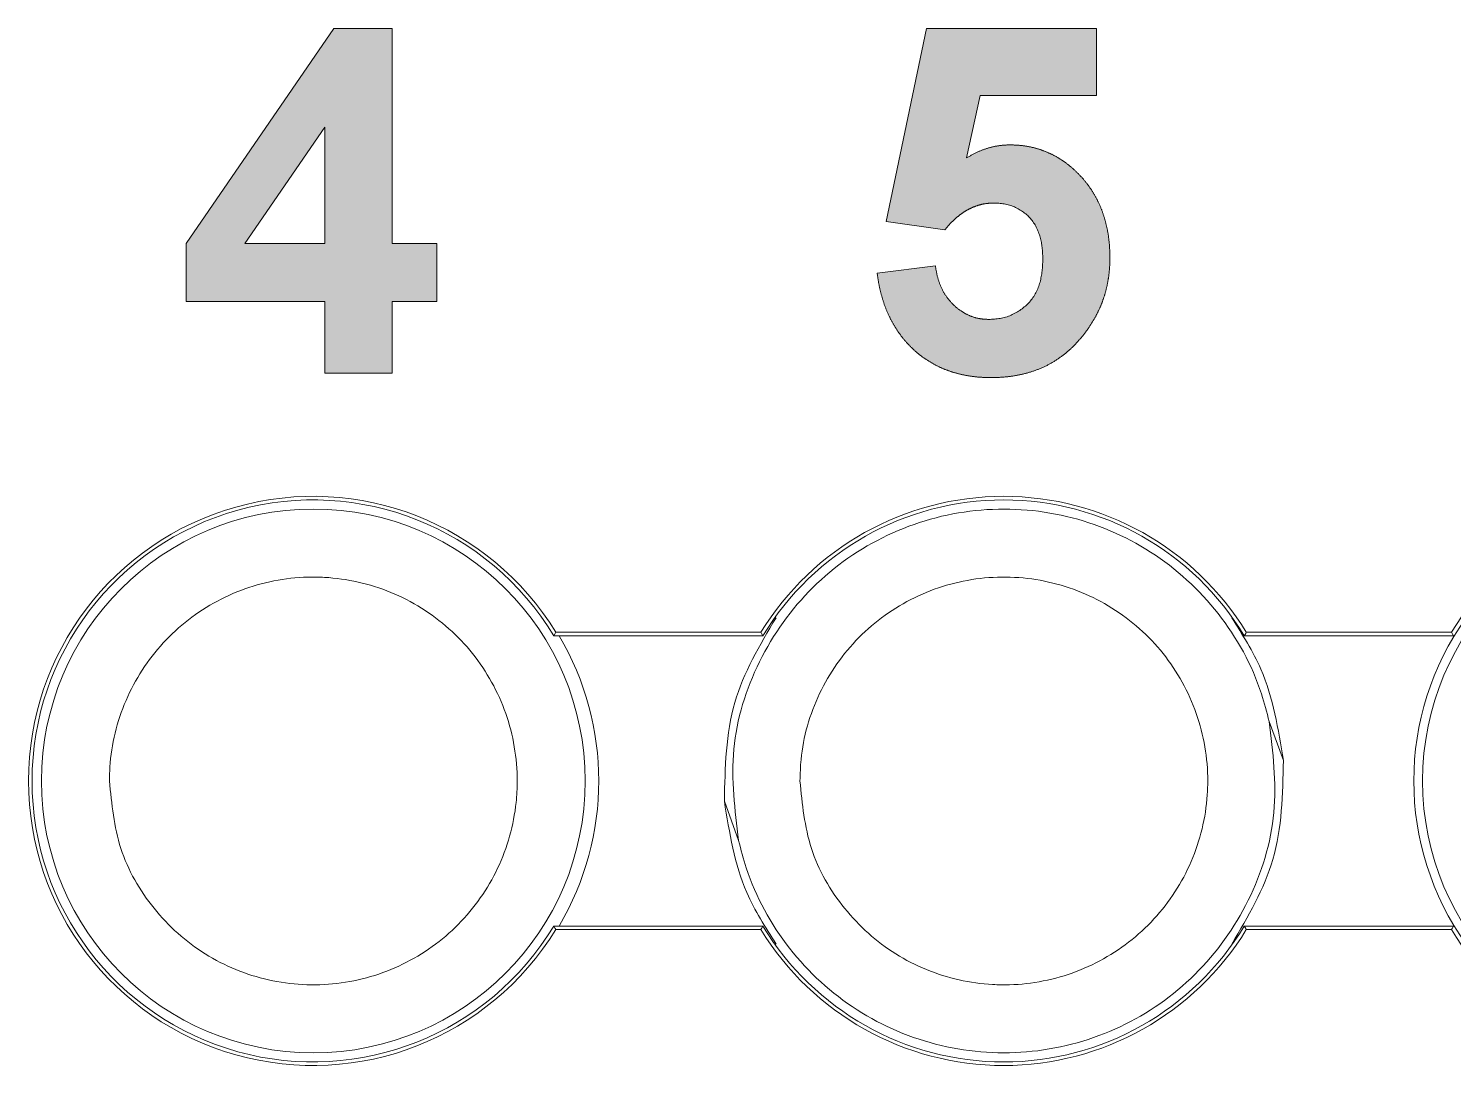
# Model space of a CAD drawing. Extents: x 222 to 1672, y 144 to 807.
# Drawn here: x 455.48 to 460.72, y 463.53 to 467.34 of the extents above; entities that cross this region are included whole.
import ezdxf

# ---------------------------------------------------------------- set-up
doc = ezdxf.new("R2010")
doc.units = 0
doc.header["$LTSCALE"] = 2
doc.header["$MEASUREMENT"] = 0
doc.linetypes.add('PHANTOM', pattern=[12.7, 6.35, -1.27, 1.27, -1.27, 1.27, -1.27])
doc.layers.get('0').update_dxf_attribs({"linetype": 'CONTINUOUS'})
doc.layers.add('DIM', color=7, linetype='CONTINUOUS')

msp = doc.modelspace()

# ---------------------------------------------------------------- hatches: boundary and pattern name
at = {"layer": 'DIM', "lineweight": 5}
h = msp.add_hatch(color=256, dxfattribs=at)
h.paths.add_polyline_path([(456.05649, 466.34028), (456.56686, 466.34028), (456.56686, 466.07686), (456.81381, 466.07686), (456.81381, 466.34028), (456.97845, 466.34028), (456.97845, 466.55431), (456.81381, 466.55431), (456.81381, 467.34456), (456.59953, 467.34456), (456.05649, 466.55353)], flags=0)
h.paths.add_polyline_path([(456.27308, 466.55431), (456.56686, 466.98184), (456.56686, 466.55431)], flags=0)
h = msp.add_hatch(color=256, dxfattribs=at)
edge = h.paths.add_edge_path(flags=0)
edge.add_spline(control_points=[(459.20761, 466.49488), (459.20687, 466.46689), (459.20463, 466.4388), (459.19008, 466.38474), (459.17704, 466.35901), (459.13985, 466.31779), (459.11626, 466.30143), (459.0651, 466.27888), (459.03672, 466.27492), (459.00851, 466.27442)], knot_values=[0, 0, 0, 0, 0.25, 0.25, 0.5, 0.5, 0.75, 0.75, 1, 1, 1, 1], weights=[1, 1, 1, 1, 1, 1, 1, 1, 1, 1], degree=3, periodic=0)
edge.add_spline(control_points=[(459.00851, 466.27442), (458.99669, 466.27505), (458.9732, 466.27629), (458.9393, 466.28686), (458.90744, 466.30364), (458.87861, 466.32718), (458.85328, 466.35613), (458.83357, 466.3905), (458.81942, 466.42952), (458.81486, 466.45747), (458.81249, 466.47199)], knot_values=[0, 0, 0, 0, 0.1160305, 0.2304662, 0.3458792, 0.4682087, 0.5943238, 0.7220186, 0.8556439, 1, 1, 1, 1], weights=[1, 1, 1, 1, 1, 1, 1, 1, 1, 1, 1], degree=3, periodic=0)
edge.add_line((458.81249, 466.47199), (458.59846, 466.44421))
edge.add_spline(control_points=[(458.59846, 466.44421), (458.60044, 466.42993), (458.60433, 466.40183), (458.61437, 466.36123), (458.62655, 466.32269), (458.64186, 466.28648), (458.65982, 466.25239), (458.68079, 466.22071), (458.70425, 466.19105), (458.73084, 466.16422), (458.75948, 466.13967), (458.79062, 466.11852), (458.82363, 466.10038), (458.85876, 466.08573), (458.89591, 466.07436), (458.93499, 466.0662), (458.97622, 466.06117), (459.00438, 466.06066), (459.0188, 466.0604)], knot_values=[0, 0, 0, 0, 0.0686547, 0.1350545, 0.1990172, 0.2610936, 0.3221435, 0.3823203, 0.4419214, 0.5020204, 0.5620291, 0.6214156, 0.6810265, 0.7412795, 0.8024128, 0.8658816, 0.9313113, 1, 1, 1, 1], weights=[1, 1, 1, 1, 1, 1, 1, 1, 1, 1, 1, 1, 1, 1, 1, 1, 1, 1, 1], degree=3, periodic=0)
edge.add_spline(control_points=[(459.0188, 466.0604), (459.03666, 466.06087), (459.07162, 466.0618), (459.12254, 466.06966), (459.17052, 466.08255), (459.21563, 466.10044), (459.25731, 466.12428), (459.29628, 466.15268), (459.33201, 466.18664), (459.35289, 466.21244), (459.3635, 466.22555)], knot_values=[0, 0, 0, 0, 0.1348297, 0.2638521, 0.3879321, 0.5093671, 0.6291091, 0.7495458, 0.8727442, 1, 1, 1, 1], weights=[1, 1, 1, 1, 1, 1, 1, 1, 1, 1, 1], degree=3, periodic=0)
edge.add_spline(control_points=[(459.3635, 466.22555), (459.37081, 466.23563), (459.38533, 466.25567), (459.40365, 466.28768), (459.41957, 466.32053), (459.43244, 466.35444), (459.44217, 466.38952), (459.44947, 466.42543), (459.45357, 466.46255), (459.45423, 466.48758), (459.45457, 466.50028)], knot_values=[0, 0, 0, 0, 0.1266521, 0.2518214, 0.3748106, 0.4980287, 0.6204558, 0.7450882, 0.8706982, 1, 1, 1, 1], weights=[1, 1, 1, 1, 1, 1, 1, 1, 1, 1, 1], degree=3, periodic=0)
edge.add_spline(control_points=[(459.45457, 466.50028), (459.45419, 466.5153), (459.45344, 466.54473), (459.44863, 466.58789), (459.44004, 466.62881), (459.42857, 466.66776), (459.41335, 466.70438), (459.39464, 466.73874), (459.37299, 466.77122), (459.34791, 466.801), (459.32042, 466.82793), (459.29143, 466.8517), (459.26077, 466.87181), (459.22847, 466.8879), (459.19496, 466.90101), (459.1598, 466.90996), (459.12325, 466.9155), (459.09831, 466.91617), (459.08568, 466.9165)], knot_values=[0, 0, 0, 0, 0.0724795, 0.1420362, 0.2092387, 0.2740476, 0.3376831, 0.4002712, 0.462596, 0.5257561, 0.5877958, 0.6480984, 0.7064084, 0.7643368, 0.8219777, 0.8796928, 0.9390969, 1, 1, 1, 1], weights=[1, 1, 1, 1, 1, 1, 1, 1, 1, 1, 1, 1, 1, 1, 1, 1, 1, 1, 1], degree=3, periodic=0)
edge.add_spline(control_points=[(459.08568, 466.9165), (459.07225, 466.91589), (459.04519, 466.91465), (459.00504, 466.90511), (458.96509, 466.89025), (458.94007, 466.87581), (458.92722, 466.8684)], knot_values=[0, 0, 0, 0, 0.2400827, 0.4839119, 0.734987, 1, 1, 1, 1], weights=[1, 1, 1, 1, 1, 1, 1], degree=3, periodic=0)
edge.add_line((458.92722, 466.8684), (458.97764, 467.0976))
edge.add_line((458.97764, 467.0976), (459.40518, 467.0976))
edge.add_line((459.40518, 467.0976), (459.40518, 467.34456))
edge.add_line((459.40518, 467.34456), (458.77956, 467.34456))
edge.add_line((458.77956, 467.34456), (458.63139, 466.63405))
edge.add_line((458.63139, 466.63405), (458.84696, 466.6037))
edge.add_spline(control_points=[(458.84696, 466.6037), (458.8536, 466.61154), (458.86647, 466.62674), (458.88743, 466.64686), (458.90886, 466.66408), (458.93111, 466.67811), (458.95409, 466.68898), (458.97775, 466.69679), (459.00205, 466.70159), (459.01852, 466.70218), (459.02677, 466.70248)], knot_values=[0, 0, 0, 0, 0.1449947, 0.2811459, 0.4095391, 0.5324906, 0.6516455, 0.7676587, 0.8835391, 1, 1, 1, 1], weights=[1, 1, 1, 1, 1, 1, 1, 1, 1, 1, 1], degree=3, periodic=0)
edge.add_spline(control_points=[(459.02677, 466.70248), (459.05301, 466.70202), (459.07958, 466.69862), (459.12707, 466.67763), (459.14878, 466.66213), (459.18173, 466.62198), (459.19233, 466.59729), (459.20581, 466.54682), (459.20721, 466.52091), (459.20761, 466.49488)], knot_values=[0, 0, 0, 0, 0.25, 0.25, 0.5, 0.5, 0.75, 0.75, 1, 1, 1, 1], weights=[1, 1, 1, 1, 1, 1, 1, 1, 1, 1], degree=3, periodic=0)

# ---------------------------------------------------------------- linework, layer by layer
at = {"linetype": 'PHANTOM', "lineweight": 5}
for p, q in [((456.05649, 466.55353), (456.59953, 467.34456)), ((456.59953, 467.34456), (456.81381, 467.34456)), ((456.81381, 467.34456), (456.81381, 466.5543)), ((458.63139, 466.63405), (458.77956, 467.34456)), ((458.77956, 467.34456), (459.40518, 467.34456)), ((459.40518, 467.34456), (459.40518, 467.0976)), ((458.97764, 467.0976), (458.92722, 466.8684)), ((459.40518, 467.0976), (458.97764, 467.0976)), ((456.56686, 466.98184), (456.27308, 466.5543)), ((456.56686, 466.5543), (456.56686, 466.98184)), ((458.84696, 466.6037), (458.63139, 466.63405)), ((456.05649, 466.34028), (456.05649, 466.55353)), ((456.27308, 466.5543), (456.56686, 466.5543)), ((456.81381, 466.5543), (456.97845, 466.5543)), ((456.97845, 466.5543), (456.97845, 466.34028)), ((458.59846, 466.44421), (458.81249, 466.47199)), ((456.56686, 466.34028), (456.05649, 466.34028)), ((456.56686, 466.07686), (456.56686, 466.34028)), ((456.97845, 466.34028), (456.81381, 466.34028)), ((456.81381, 466.34028), (456.81381, 466.07686)), ((456.81381, 466.07686), (456.56686, 466.07686))]:
    msp.add_line(p, q, dxfattribs=at)
at = {"linetype": 'Continuous', "lineweight": 5}
for p, q in [((457.40884, 465.11059), (458.17827, 465.11059)), ((457.40884, 465.11059), (458.17827, 465.11059)), ((458.17091, 465.12368), (457.4162, 465.12368)), ((458.17091, 465.12368), (457.4162, 465.12368)), ((459.94884, 465.11059), (460.71827, 465.11059)), ((459.94884, 465.11059), (460.71827, 465.11059)), ((460.71091, 465.12368), (459.9562, 465.12368)), ((460.71091, 465.12368), (459.9562, 465.12368)), ((460.04016, 464.79546), (460.09238, 464.65158)), ((458.03637, 464.50189), (458.0886, 464.35795)), ((458.17827, 464.04313), (457.40884, 464.04313)), ((458.17827, 464.04313), (457.40884, 464.04313)), ((460.71827, 464.04313), (459.94884, 464.04313)), ((460.71827, 464.04313), (459.94884, 464.04313)), ((457.4162, 464.03004), (458.17091, 464.03004)), ((457.4162, 464.03004), (458.17091, 464.03004)), ((459.9562, 464.03004), (460.71091, 464.03004)), ((459.9562, 464.03004), (460.71091, 464.03004))]:
    msp.add_line(p, q, dxfattribs=at)
at = {"linetype": 'Continuous', "lineweight": 5, "flags": 128}
for points in [[(457.40884, 465.11059), (457.41391, 465.1196), (457.4162, 465.12368)], [(457.40884, 465.11059), (457.41391, 465.1196), (457.4162, 465.12368)], [(458.17827, 465.11059), (458.1732, 465.1196), (458.17091, 465.12368)], [(459.94884, 465.11059), (459.95391, 465.1196), (459.9562, 465.12368)], [(460.71827, 465.11059), (460.7132, 465.1196), (460.71091, 465.12368)], [(460.71827, 465.11059), (460.7132, 465.1196), (460.71091, 465.12368)], [(457.40884, 464.04313), (457.41391, 464.03413), (457.4162, 464.03004)], [(457.40884, 464.04313), (457.41391, 464.03413), (457.4162, 464.03004)], [(458.17827, 464.04313), (458.1732, 464.03413), (458.17091, 464.03004)], [(459.94884, 464.04313), (459.95391, 464.03413), (459.9562, 464.03004)], [(460.71827, 464.04313), (460.7132, 464.03413), (460.71091, 464.03004)], [(460.71827, 464.04313), (460.7132, 464.03413), (460.71091, 464.03004)]]:
    msp.add_lwpolyline(points, dxfattribs=at)
at = {"linetype": 'Continuous', "lineweight": 5}
for centre in [(456.52438, 464.5767), (461.60438, 464.5767)]:
    msp.add_circle(centre, 1, dxfattribs=at)
for centre, radius, start, end in [((456.52356, 464.57686), 1.04682, 31.4908, 328.5092), ((456.52356, 464.57686), 1.04682, 31.4908, 328.5092), ((456.52356, 464.57686), 1.03373, 31.08527, 328.91473), ((456.52356, 464.57686), 1.03373, 31.08527, 328.91473), ((459.06356, 464.57686), 1.04682, 31.4908, 148.5092), ((459.06356, 464.57686), 1.04682, 31.4908, 148.5092), ((459.06356, 464.57686), 1.03373, 31.08527, 148.91473), ((461.60356, 464.57686), 1.04682, 31.4908, 148.5092), ((461.60356, 464.57686), 1.04682, 31.4908, 148.5092), ((461.60438, 464.57673), 1.03208, 144.45452, 215.54548), ((456.52438, 464.57673), 1.05, 329.45671, 30.55954), ((459.06356, 464.57686), 1.03373, 211.08527, 328.91473), ((459.06356, 464.57686), 1.04682, 211.4908, 328.5092), ((459.06356, 464.57686), 1.04682, 211.4908, 328.5092), ((461.60356, 464.57686), 1.04682, 211.4908, 328.5092), ((461.60356, 464.57686), 1.04682, 211.4908, 328.5092)]:
    msp.add_arc(centre, radius, start, end, dxfattribs=at)
at = {"linetype": 'PHANTOM', "lineweight": 5}
for points, knots in [([(458.92722, 466.8684), (458.94007, 466.87581), (458.96509, 466.89025), (459.00504, 466.90511), (459.04519, 466.91465), (459.07225, 466.91589), (459.08568, 466.9165)], [0, 0, 0, 0, 0.265013, 0.5160881, 0.7599173, 1, 1, 1, 1]), ([(459.08568, 466.9165), (459.09831, 466.91617), (459.12325, 466.9155), (459.1598, 466.90996), (459.19496, 466.90101), (459.22847, 466.8879), (459.26077, 466.87181), (459.29143, 466.8517), (459.32042, 466.82793), (459.34791, 466.801), (459.37299, 466.77122), (459.39464, 466.73874), (459.41335, 466.70438), (459.42857, 466.66776), (459.44004, 466.62881), (459.44863, 466.58789), (459.45344, 466.54473), (459.45419, 466.5153), (459.45457, 466.50028)], [0, 0, 0, 0, 0.0609031, 0.1203072, 0.1780223, 0.2356632, 0.2935916, 0.3519016, 0.4122042, 0.4742439, 0.537404, 0.5997288, 0.6623169, 0.7259524, 0.7907613, 0.8579638, 0.9275205, 1, 1, 1, 1]), ([(459.02677, 466.70248), (459.01852, 466.70218), (459.00205, 466.70159), (458.97775, 466.69679), (458.95409, 466.68898), (458.93111, 466.67811), (458.90886, 466.66408), (458.88743, 466.64686), (458.86647, 466.62674), (458.8536, 466.61154), (458.84696, 466.6037)], [0, 0, 0, 0, 0.1164609, 0.2323413, 0.3483545, 0.4675094, 0.5904609, 0.7188541, 0.8550053, 1, 1, 1, 1]), ([(459.20761, 466.49488), (459.20721, 466.52091), (459.20581, 466.54682), (459.19233, 466.59729), (459.18173, 466.62198), (459.14878, 466.66213), (459.12707, 466.67763), (459.07958, 466.69862), (459.05301, 466.70202), (459.02677, 466.70248)], [0, 0, 0, 0, 0.25, 0.25, 0.5, 0.5, 0.75, 0.75, 1, 1, 1, 1]), ([(459.45457, 466.50028), (459.45423, 466.48758), (459.45357, 466.46255), (459.44947, 466.42543), (459.44217, 466.38952), (459.43244, 466.35444), (459.41957, 466.32053), (459.40365, 466.28768), (459.38533, 466.25567), (459.37081, 466.23563), (459.3635, 466.22555)], [0, 0, 0, 0, 0.1293018, 0.2549118, 0.3795442, 0.5019713, 0.6251894, 0.7481786, 0.8733479, 1, 1, 1, 1]), ([(459.0188, 466.0604), (459.00438, 466.06066), (458.97622, 466.06117), (458.93499, 466.0662), (458.89591, 466.07436), (458.85876, 466.08573), (458.82363, 466.10038), (458.79062, 466.11852), (458.75948, 466.13967), (458.73084, 466.16422), (458.70425, 466.19105), (458.68079, 466.22071), (458.65982, 466.25239), (458.64186, 466.28648), (458.62655, 466.32269), (458.61437, 466.36123), (458.60433, 466.40183), (458.60044, 466.42993), (458.59846, 466.44421)], [0, 0, 0, 0, 0.0686887, 0.1341184, 0.1975872, 0.2587205, 0.3189735, 0.3785844, 0.4379709, 0.4979796, 0.5580786, 0.6176797, 0.6778565, 0.7389064, 0.8009828, 0.8649455, 0.9313453, 1, 1, 1, 1]), ([(458.81249, 466.47199), (458.81486, 466.45747), (458.81942, 466.42952), (458.83357, 466.3905), (458.85328, 466.35613), (458.87861, 466.32718), (458.90744, 466.30364), (458.9393, 466.28686), (458.9732, 466.27629), (458.99669, 466.27505), (459.00851, 466.27442)], [0, 0, 0, 0, 0.1443561, 0.2779814, 0.4056762, 0.5317913, 0.6541208, 0.7695338, 0.8839695, 1, 1, 1, 1]), ([(459.00851, 466.27442), (459.03672, 466.27492), (459.0651, 466.27888), (459.11626, 466.30143), (459.13985, 466.31779), (459.17704, 466.35901), (459.19008, 466.38474), (459.20463, 466.4388), (459.20687, 466.46689), (459.20761, 466.49488)], [0, 0, 0, 0, 0.25, 0.25, 0.5, 0.5, 0.75, 0.75, 1, 1, 1, 1]), ([(459.3635, 466.22555), (459.35289, 466.21244), (459.33201, 466.18664), (459.29628, 466.15268), (459.25731, 466.12428), (459.21563, 466.10044), (459.17052, 466.08255), (459.12254, 466.06966), (459.07162, 466.0618), (459.03666, 466.06087), (459.0188, 466.0604)], [0, 0, 0, 0, 0.1272558, 0.2504542, 0.3708909, 0.4906329, 0.6120679, 0.7361479, 0.8651703, 1, 1, 1, 1])]:
    msp.add_open_spline(points, degree=3, knots=knots, dxfattribs=at)
at = {"linetype": 'Continuous', "lineweight": 5}
for points, knots in [([(458.0886, 464.35795), (458.07479, 464.47009), (458.04717, 464.69438), (458.1499, 465.02415), (458.34783, 465.3017), (458.62866, 465.498), (458.95807, 465.59029), (459.29954, 465.56835), (459.61474, 465.43459), (459.86683, 465.20413), (459.99455, 464.97181), (460.03137, 464.82943), (460.04016, 464.79546)], [0, 0, 0, 0, 0.1073726, 0.2147449, 0.3221173, 0.42949, 0.5368624, 0.6442348, 0.7516075, 0.8589796, 0.9663522, 1, 1, 1, 1]), ([(455.77438, 464.5767), (455.78267, 464.49237), (455.79926, 464.3237), (455.92854, 464.09921), (456.11893, 463.92856), (456.35666, 463.83098), (456.61286, 463.81749), (456.85921, 463.88957), (457.06777, 464.03918), (457.21508, 464.24917), (457.26859, 464.44021), (457.27881, 464.63424), (457.24568, 464.82985), (457.12122, 465.05416), (456.92963, 465.22485), (456.73191, 465.30599), (456.59682, 465.32471), (456.50347, 465.32792), (456.36741, 465.31852), (456.16461, 465.25115), (455.96163, 465.09401), (455.82253, 464.87878), (455.77694, 464.69497), (455.77475, 464.59388), (455.77438, 464.5767)], [0, 0, 0, 0, 0.0536754, 0.1073508, 0.1610266, 0.2147021, 0.2683776, 0.3220532, 0.3757286, 0.4294043, 0.4830793, 0.4999001, 0.5535754, 0.6072509, 0.6609266, 0.7146022, 0.7411507, 0.7477663, 0.7743149, 0.8279904, 0.8816661, 0.9353412, 0.989017, 1, 1, 1, 1]), ([(458.31438, 464.5767), (458.32267, 464.49237), (458.33925, 464.3237), (458.46857, 464.09921), (458.65884, 463.92857), (458.85688, 463.84741), (458.99194, 463.8287), (459.08529, 463.82548), (459.22135, 463.83489), (459.42417, 463.90226), (459.62703, 464.0594), (459.76659, 464.27461), (459.81091, 464.45847), (459.81727, 464.6434), (459.78567, 464.82987), (459.66124, 465.05415), (459.46955, 465.22486), (459.23217, 465.32242), (458.97586, 465.33593), (458.72959, 465.26384), (458.52086, 465.11424), (458.37418, 464.90422), (458.31882, 464.71325), (458.31523, 464.60301), (458.31438, 464.5767)], [0, 0, 0, 0, 0.05367533, 0.10735082, 0.16102647, 0.21470199, 0.24125046, 0.24786611, 0.27441464, 0.3280901, 0.38176574, 0.43544154, 0.48911652, 0.50009954, 0.55377487, 0.60745036, 0.66112601, 0.71480154, 0.76847708, 0.82215262, 0.87582842, 0.92950354, 0.98317921, 1, 1, 1, 1]), ([(458.22629, 465.17673), (458.16653, 465.07566), (458.04362, 464.86779), (458.03883, 464.62607), (458.03637, 464.50189)], [0, 0, 0, 0, 0.4862569, 1, 1, 1, 1]), ([(460.09238, 464.65158), (460.07381, 464.76718), (460.04358, 464.95538), (459.94175, 465.11511), (459.90247, 465.17673)], [0, 0, 0, 0, 0.6142239, 1, 1, 1, 1]), ([(460.04016, 464.79546), (460.05397, 464.68332), (460.08159, 464.45903), (459.97886, 464.12926), (459.78093, 463.8517), (459.5001, 463.65542), (459.17069, 463.56312), (458.82922, 463.58506), (458.51402, 463.71882), (458.26193, 463.94927), (458.1342, 464.18159), (458.09738, 464.32398), (458.0886, 464.35795)], [0, 0, 0, 0, 0.1073728, 0.2147451, 0.3221177, 0.4294898, 0.5368623, 0.6442348, 0.7516073, 0.8589794, 0.9663522, 1, 1, 1, 1]), ([(459.90247, 463.97673), (459.96223, 464.07781), (460.08513, 464.28568), (460.08992, 464.5274), (460.09238, 464.65158)], [0, 0, 0, 0, 0.4862569, 1, 1, 1, 1]), ([(458.03637, 464.50189), (458.05494, 464.38629), (458.08518, 464.19809), (458.18701, 464.03836), (458.22629, 463.97673)], [0, 0, 0, 0, 0.61422394, 1, 1, 1, 1])]:
    msp.add_open_spline(points, degree=3, knots=knots, dxfattribs=at)

doc.saveas('drawing.dxf')
